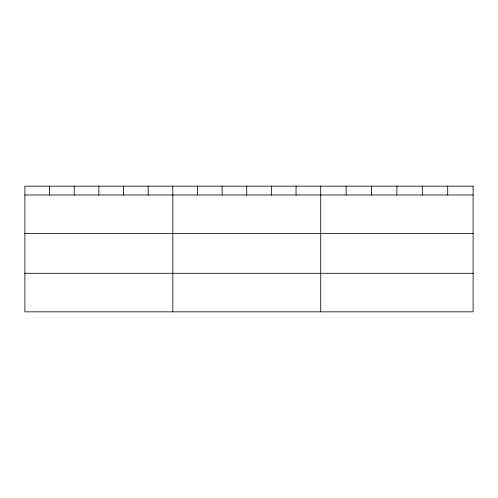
<?xml version="1.0" encoding="UTF-8"?>
<svg xmlns="http://www.w3.org/2000/svg" width="498" height="498" viewBox="0 0 498 498"><rect width="100%" height="100%" fill="white"/><g stroke="black" fill="none" stroke-linecap="round" stroke-linejoin="round"><path stroke-width="0.75" d="M24.9 194.992L473.1 194.992M24.9 233.556L473.1 233.556M24.9 273.284L473.1 273.284M447.702 186.159L447.702 194.992M422.304 186.159L422.304 194.992M396.906 186.159L396.906 194.992M371.508 186.159L371.508 194.992M346.11 186.159L346.11 194.992M320.712 186.159L320.712 311.841M296.061 186.159L296.061 194.992M271.41 186.159L271.41 194.992M246.759 186.159L246.759 194.992M222.108 186.159L222.108 194.992M197.457 186.159L197.457 194.992M172.806 186.159L172.806 311.841M148.155 186.159L148.155 194.992M123.504 186.159L123.504 194.992M98.853 186.159L98.853 194.992M74.202 186.159L74.202 194.992M49.551 186.159L49.551 194.992M473.1 186.159L24.9 186.159L24.9 311.841L473.1 311.841L473.1 186.159"/></g></svg>
